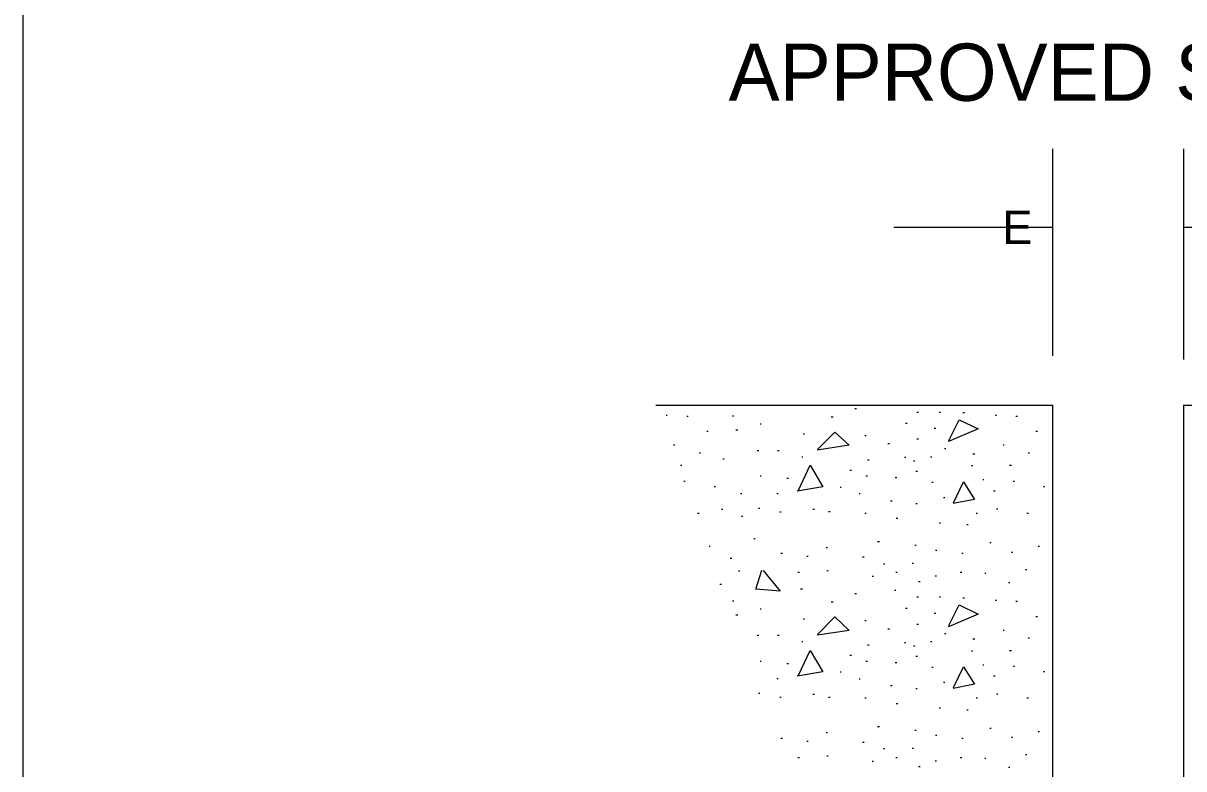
# Model space of a CAD drawing. Extents: x 17216 to 18874, y 6612 to 8544.
# Drawn here: x 18551.35 to 18591.9, y 8192.27 to 8218.32 of the extents above; entities that cross this region are included whole.
import ezdxf

# ---------------------------------------------------------------- set-up
doc = ezdxf.new("R2010")
doc.units = 0
for name, color, linetype in [('Design_EX_Roadway Dimensions', 7, 'Continuous'), ('Design_EX_Roadway Notes', 7, 'Continuous'), ('Removal_Items', 7, 'Continuous'), ('Sheets_General Details', 7, 'Continuous'), ('Signals_PR_Detector Loop', 7, 'Continuous')]:
    doc.layers.add(name, color=color, linetype=linetype)

msp = doc.modelspace()

# ---------------------------------------------------------------- linework, layer by layer
at = {"layer": 'Design_EX_Roadway Dimensions'}
for p, q in [((18587.313, 8213.932), (18587.313, 8206.698)), ((18591.893, 8213.932), (18591.893, 8206.564)), ((18587.313, 8211.182), (18581.773, 8211.182)), ((18599.583, 8211.182), (18591.893, 8211.182))]:
    msp.add_line(p, q, dxfattribs=at)
at = {"layer": 'Removal_Items'}
for p, q in [((18580.403, 8204.862), (18580.463, 8204.862)), ((18582.573, 8204.732), (18582.633, 8204.732)), ((18583.353, 8204.732), (18583.403, 8204.732)), ((18584.183, 8204.712), (18584.233, 8204.712)), ((18573.813, 8204.622), (18573.853, 8204.622)), ((18574.533, 8204.592), (18574.583, 8204.592)), ((18576.133, 8204.602), (18576.173, 8204.602)), ((18577.093, 8204.322), (18577.133, 8204.322)), ((18579.583, 8204.562), (18579.643, 8204.562)), ((18582.173, 8204.342), (18582.233, 8204.342)), ((18585.313, 8204.622), (18585.353, 8204.622)), ((18586.033, 8204.592), (18586.083, 8204.592)), ((18575.233, 8204.062), (18575.283, 8204.062)), ((18576.253, 8204.112), (18576.313, 8204.112)), ((18578.603, 8203.972), (18578.653, 8203.972)), ((18580.753, 8203.912), (18580.803, 8203.912)), ((18583.173, 8204.172), (18583.233, 8204.172)), ((18586.733, 8204.062), (18586.783, 8204.062)), ((18574.073, 8203.592), (18574.123, 8203.592)), ((18581.563, 8203.632), (18581.613, 8203.632)), ((18582.573, 8203.792), (18582.633, 8203.792)), ((18585.583, 8203.592), (18585.623, 8203.592)), ((18574.963, 8203.312), (18575.013, 8203.312)), ((18575.793, 8203.102), (18575.843, 8203.102)), ((18576.993, 8203.392), (18577.053, 8203.392)), ((18577.703, 8203.392), (18577.763, 8203.392)), ((18578.553, 8203.172), (18578.593, 8203.172)), ((18582.143, 8203.152), (18582.193, 8203.152)), ((18583.053, 8203.172), (18583.093, 8203.172)), ((18583.533, 8203.462), (18583.583, 8203.462)), ((18584.533, 8203.272), (18584.593, 8203.272)), ((18586.463, 8203.312), (18586.513, 8203.312)), ((18574.313, 8202.872), (18574.363, 8202.872)), ((18580.233, 8202.702), (18580.293, 8202.702)), ((18580.843, 8203.062), (18580.903, 8203.062)), ((18582.453, 8203.032), (18582.503, 8203.032)), ((18582.533, 8202.662), (18582.593, 8202.662)), ((18584.483, 8202.862), (18584.533, 8202.862)), ((18585.813, 8202.872), (18585.873, 8202.872)), ((18574.433, 8202.322), (18574.483, 8202.322)), ((18577.093, 8202.502), (18577.133, 8202.502)), ((18578.033, 8202.422), (18578.083, 8202.422)), ((18580.793, 8202.502), (18580.843, 8202.502)), ((18581.813, 8202.442), (18581.873, 8202.442)), ((18583.093, 8202.282), (18583.143, 8202.282)), ((18584.873, 8202.372), (18584.913, 8202.372)), ((18585.933, 8202.322), (18585.983, 8202.322)), ((18575.493, 8202.132), (18575.543, 8202.132)), ((18576.413, 8201.892), (18576.463, 8201.892)), ((18577.683, 8201.892), (18577.733, 8201.892)), ((18579.893, 8202.112), (18579.933, 8202.112)), ((18580.553, 8201.882), (18580.593, 8201.882)), ((18585.253, 8201.982), (18585.303, 8201.982)), ((18586.993, 8202.132), (18587.043, 8202.132)), ((18581.653, 8201.632), (18581.713, 8201.632)), ((18582.533, 8201.532), (18582.583, 8201.532)), ((18583.503, 8201.752), (18583.553, 8201.752)), ((18574.913, 8201.202), (18574.973, 8201.202)), ((18575.743, 8201.342), (18575.793, 8201.342)), ((18576.443, 8201.092), (18576.493, 8201.092)), ((18577.043, 8201.372), (18577.083, 8201.372)), ((18577.783, 8201.242), (18577.833, 8201.242)), ((18578.933, 8201.342), (18578.993, 8201.342)), ((18579.483, 8201.252), (18579.543, 8201.252)), ((18580.753, 8201.202), (18580.803, 8201.202)), ((18584.643, 8201.202), (18584.693, 8201.202)), ((18585.353, 8201.352), (18585.403, 8201.352)), ((18586.413, 8201.202), (18586.473, 8201.202)), ((18581.853, 8201.022), (18581.913, 8201.022)), ((18583.353, 8200.862), (18583.403, 8200.862)), ((18584.313, 8200.802), (18584.363, 8200.802)), ((18576.873, 8200.312), (18576.923, 8200.312)), ((18575.313, 8200.042), (18575.353, 8200.042)), ((18579.403, 8200.002), (18579.453, 8200.002)), ((18581.203, 8200.212), (18581.263, 8200.212)), ((18582.503, 8200.082), (18582.543, 8200.082)), ((18583.223, 8199.912), (18583.273, 8199.912)), ((18585.123, 8200.172), (18585.173, 8200.172)), ((18585.873, 8199.842), (18585.923, 8199.842)), ((18586.813, 8200.042), (18586.853, 8200.042)), ((18576.053, 8199.632), (18576.103, 8199.632)), ((18577.823, 8199.802), (18577.873, 8199.802)), ((18578.723, 8199.692), (18578.773, 8199.692)), ((18580.673, 8199.672), (18580.733, 8199.672)), ((18581.403, 8199.432), (18581.453, 8199.432)), ((18582.403, 8199.452), (18582.453, 8199.452)), ((18584.143, 8199.802), (18584.193, 8199.802)), ((18576.343, 8199.182), (18576.393, 8199.182)), ((18578.413, 8199.132), (18578.473, 8199.132)), ((18579.423, 8199.192), (18579.473, 8199.192)), ((18581.833, 8199.132), (18581.883, 8199.132)), ((18583.213, 8199.012), (18583.253, 8199.012)), ((18584.083, 8199.132), (18584.143, 8199.132)), ((18584.943, 8199.102), (18584.983, 8199.102)), ((18586.363, 8199.232), (18586.413, 8199.232)), ((18575.693, 8198.722), (18575.743, 8198.722)), ((18581.013, 8199.002), (18581.063, 8199.002)), ((18582.633, 8198.812), (18582.683, 8198.812)), ((18585.773, 8198.782), (18585.823, 8198.782)), ((18578.513, 8198.552), (18578.573, 8198.552)), ((18580.403, 8198.392), (18580.463, 8198.392)), ((18581.793, 8198.512), (18581.833, 8198.512)), ((18582.573, 8198.272), (18582.633, 8198.272)), ((18583.353, 8198.272), (18583.403, 8198.272)), ((18584.183, 8198.242), (18584.233, 8198.242)), ((18576.133, 8198.132), (18576.173, 8198.132)), ((18577.093, 8197.852), (18577.133, 8197.852)), ((18579.583, 8198.102), (18579.643, 8198.102)), ((18582.173, 8197.882), (18582.233, 8197.882)), ((18585.313, 8198.162), (18585.353, 8198.162)), ((18586.033, 8198.122), (18586.083, 8198.122)), ((18576.253, 8197.642), (18576.313, 8197.642)), ((18578.603, 8197.512), (18578.653, 8197.512)), ((18580.753, 8197.452), (18580.803, 8197.452)), ((18583.173, 8197.702), (18583.233, 8197.702)), ((18586.733, 8197.592), (18586.783, 8197.592)), ((18581.563, 8197.162), (18581.613, 8197.162)), ((18582.573, 8197.322), (18582.633, 8197.322)), ((18583.533, 8196.992), (18583.583, 8196.992)), ((18585.583, 8197.112), (18585.623, 8197.112)), ((18576.993, 8196.932), (18577.053, 8196.932)), ((18577.703, 8196.932), (18577.763, 8196.932)), ((18578.553, 8196.712), (18578.593, 8196.712)), ((18580.843, 8196.602), (18580.903, 8196.602)), ((18582.143, 8196.682), (18582.193, 8196.682)), ((18583.053, 8196.712), (18583.093, 8196.712)), ((18584.533, 8196.812), (18584.593, 8196.812)), ((18586.463, 8196.842), (18586.513, 8196.842)), ((18580.233, 8196.242), (18580.293, 8196.242)), ((18582.453, 8196.562), (18582.503, 8196.562)), ((18582.533, 8196.202), (18582.593, 8196.202)), ((18584.483, 8196.392), (18584.533, 8196.392)), ((18585.813, 8196.402), (18585.873, 8196.402)), ((18577.093, 8196.032), (18577.133, 8196.032)), ((18578.033, 8195.952), (18578.083, 8195.952)), ((18580.793, 8196.032), (18580.843, 8196.032)), ((18581.813, 8195.982), (18581.873, 8195.982)), ((18583.093, 8195.822), (18583.143, 8195.822)), ((18584.873, 8195.902), (18584.913, 8195.902)), ((18585.933, 8195.852), (18585.983, 8195.852)), ((18577.683, 8195.422), (18577.733, 8195.422)), ((18579.893, 8195.652), (18579.933, 8195.652)), ((18580.553, 8195.412), (18580.593, 8195.412)), ((18585.253, 8195.512), (18585.303, 8195.512)), ((18586.993, 8195.672), (18587.043, 8195.672)), ((18581.653, 8195.172), (18581.713, 8195.172)), ((18582.533, 8195.072), (18582.583, 8195.072)), ((18583.503, 8195.292), (18583.553, 8195.292)), ((18577.043, 8194.912), (18577.083, 8194.912)), ((18577.783, 8194.772), (18577.833, 8194.772)), ((18578.933, 8194.872), (18578.993, 8194.872)), ((18579.483, 8194.772), (18579.543, 8194.772)), ((18580.753, 8194.742), (18580.803, 8194.742)), ((18581.853, 8194.552), (18581.913, 8194.552)), ((18584.643, 8194.742), (18584.693, 8194.742)), ((18585.353, 8194.882), (18585.403, 8194.882)), ((18586.413, 8194.742), (18586.473, 8194.742)), ((18583.353, 8194.392), (18583.403, 8194.392)), ((18584.313, 8194.332), (18584.363, 8194.332)), ((18581.203, 8193.742), (18581.263, 8193.742)), ((18579.403, 8193.532), (18579.453, 8193.532)), ((18582.503, 8193.612), (18582.543, 8193.612)), ((18583.223, 8193.442), (18583.273, 8193.442)), ((18585.123, 8193.692), (18585.173, 8193.692)), ((18585.873, 8193.372), (18585.923, 8193.372)), ((18586.813, 8193.572), (18586.853, 8193.572)), ((18577.823, 8193.332), (18577.873, 8193.332)), ((18578.723, 8193.232), (18578.773, 8193.232)), ((18580.673, 8193.202), (18580.733, 8193.202)), ((18581.403, 8192.972), (18581.453, 8192.972)), ((18582.403, 8192.982), (18582.453, 8192.982)), ((18584.143, 8193.332), (18584.193, 8193.332)), ((18578.413, 8192.662), (18578.473, 8192.662)), ((18579.423, 8192.722), (18579.473, 8192.722)), ((18581.013, 8192.532), (18581.063, 8192.532)), ((18581.833, 8192.662), (18581.883, 8192.662)), ((18583.213, 8192.542), (18583.253, 8192.542)), ((18584.083, 8192.662), (18584.143, 8192.662)), ((18584.943, 8192.642), (18584.983, 8192.642)), ((18586.363, 8192.762), (18586.413, 8192.762)), ((18582.633, 8192.342), (18582.683, 8192.342)), ((18585.773, 8192.322), (18585.823, 8192.322))]:
    msp.add_line(p, q, dxfattribs=at)
for points in [[(18583.683, 8203.712), (18584.053, 8204.462), (18584.713, 8204.142), (18583.673, 8203.702)], [(18579.103, 8203.422), (18579.703, 8204.032), (18580.203, 8203.572), (18579.093, 8203.402)], [(18578.433, 8202.002), (18578.843, 8202.872), (18579.293, 8202.122), (18578.393, 8201.972)], [(18583.853, 8201.562), (18584.203, 8202.292), (18584.583, 8201.682), (18583.843, 8201.542)], [(18577.203, 8199.192), (18577.793, 8198.472), (18576.943, 8198.542), (18577.153, 8199.202)], [(18583.683, 8197.252), (18584.053, 8197.992), (18584.713, 8197.672), (18583.673, 8197.232)], [(18579.103, 8196.962), (18579.703, 8197.572), (18580.203, 8197.102), (18579.093, 8196.932)], [(18578.433, 8195.542), (18578.843, 8196.402), (18579.293, 8195.652), (18578.393, 8195.502)], [(18583.853, 8195.102), (18584.203, 8195.832), (18584.583, 8195.222), (18583.843, 8195.072)]]:
    msp.add_lwpolyline(points, dxfattribs=at)
at = {"layer": 'Sheets_General Details'}
msp.add_lwpolyline([(18551.353, 8331.872), (18863.253, 8331.872), (18863.253, 8136.172), (18551.353, 8136.172), (18551.353, 8331.872)], dxfattribs=at)
at = {"layer": 'Signals_PR_Detector Loop'}
for p, q in [((18573.453, 8204.972), (18587.313, 8204.972)), ((18587.313, 8204.972), (18587.313, 8179.842)), ((18591.893, 8204.972), (18613.593, 8204.972)), ((18591.893, 8204.972), (18591.893, 8179.842))]:
    msp.add_line(p, q, dxfattribs=at)

# ---------------------------------------------------------------- texts
at = {"layer": 'Design_EX_Roadway Dimensions'}
msp.add_text('E', height=1.17, dxfattribs=at).set_placement((18585.563, 8210.602))
at = {"layer": 'Design_EX_Roadway Notes'}
msp.add_text('APPROVED SEALER', height=2, dxfattribs=at).set_placement((18575.995, 8215.607))

doc.saveas('drawing.dxf')
